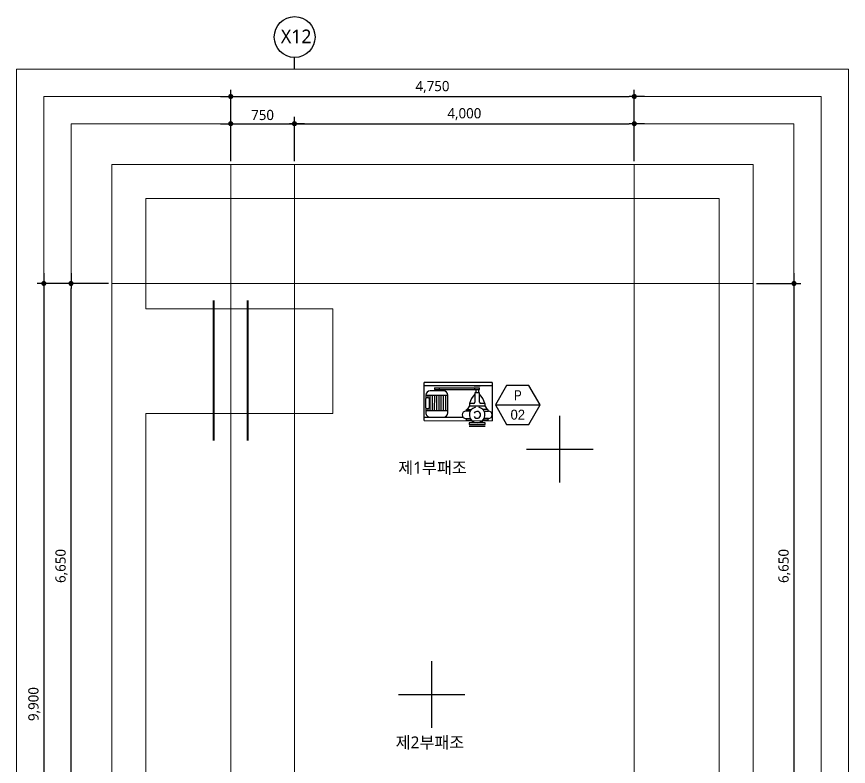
# Model space of a CAD drawing. Header units: millimetres. Extents: x 169673 to 334584, y 156879 to 224061.
# Drawn here: x 272015 to 281805, y 166077 to 174900 of the extents above; entities that cross this region are included whole.
import ezdxf
from ezdxf.enums import TextEntityAlignment as Align

# ---------------------------------------------------------------- set-up
doc = ezdxf.new("R2010")
doc.units = ezdxf.units.MM
doc.header["$LTSCALE"] = 40
doc.header["$MEASUREMENT"] = 0
doc.linetypes.add('CEN', pattern=[62, 60, -1, 0, -1])
doc.layers.get('0').update_dxf_attribs({"linetype": 'CONTINUOUS'})
for name, color, linetype in [('--AH-MARK', 240, 'CONTINUOUS'), ('A-DIMS', 7, 'CONTINUOUS'), ('A-XXXX-TXT2', 3, 'CONTINUOUS'), ('해성', 4, 'CONTINUOUS')]:
    doc.layers.add(name, color=color, linetype=linetype)
for name, color, linetype, lineweight in [('A-AXIS-BUBL', 7, 'CONTINUOUS', 25), ('A-AXIS-LINE', 1, 'CEN', 15), ('A-CONC-LIN1', 2, 'CONTINUOUS', 40), ('A-MKXX-NAME', 3, 'CONTINUOUS', 25)]:
    doc.layers.add(name, color=color, linetype=linetype, lineweight=lineweight)
doc.layers.add('A-XXXX-NPLT', color=144, linetype='CONTINUOUS', lineweight=15, plot=False)
doc.styles.add('HY울릉도L', font='')
doc.styles.add('돋움', font='')
doc.styles.add('맑은고딕', font='malgun.ttf')
doc.styles.get('HY울릉도L').set_extended_font_data('HYwulM')
doc.styles.get('돋움').set_extended_font_data('Dotum')
doc.dimstyles.new('CDIM', dxfattribs={"dimtxt": 3, "dimasz": 1.5, "dimexe": 2, "dimexo": 1, "dimgap": 1, "dimtad": 1, "dimdec": 0, "dimrnd": 0.5, "dimzin": 0, "dimdsep": 32, "dimlunit": 6, "dimtxsty": 'HY울릉도L', "dimblk1": '_CIDOT', "dimblk2": '_CIDOT', "dimsah": 1, "dimcen": 5.5, "dimclrd": 2, "dimclre": 2, "dimclrt": 7, "dimadec": 0, "dimazin": 0, "dimtfac": 1, "dimtdec": 0, "dimtix": 1, "dimtmove": 2, "dimatfit": 1, "dimldrblk": '_CIDOT', "dimfxl": 1, "dimtolj": 1, "dimtzin": 0, "dimlwd": -1, "dimarcsym": 0})

# ---------------------------------------------------------------- blocks, each defined once
blk = doc.blocks.new('p2')
at = {"color": 4}
for p, q in [((286677.8, 245491, 0), (286678.4, 245941, 0)), ((287478.4, 245940, 0), (286678.4, 245941, 0)), ((287478.4, 245940, 0), (287477.8, 245490, 0)), ((287478.3, 245900.3, 0), (286678.6, 245901.3, 0)), ((286906.5, 245842.4, 0), (286751.1, 245842.6, 0)), ((286800.4, 245878.2, 0), (286800.3, 245859.2, 0)), ((286800.3, 245859.2, 0), (287331.8, 245858.5, 0)), ((286800.4, 245878.2, 0), (287331.8, 245877.5, 0)), ((286814.6, 245859.2, 0), (286814.6, 245842.5, 0)), ((286843.1, 245859.1, 0), (286843.1, 245842.5, 0)), ((286857.4, 245878.1, 0), (286857.3, 245859.1, 0)), ((287268.3, 245899, 0), (287338.3, 245898.9, 0)), ((287274.8, 245858.6, 0), (287274.8, 245877.6, 0)), ((287289, 245858.6, 0), (287289, 245817.7, 0)), ((287317.5, 245858.5, 0), (287317.5, 245817.7, 0)), ((287331.8, 245858.5, 0), (287331.8, 245877.5, 0)), ((286694, 245744.2, 0), (286693.9, 245651, 0)), ((286699.2, 245790.8, 0), (286699.2, 245755.8, 0)), ((286699.2, 245790.8, 0), (286958.3, 245790.5, 0)), ((286727.4, 245759.7, 0), (286709.6, 245759.7, 0)), ((286725.1, 245759.7, 0), (286725.1, 245790.8, 0)), ((286742.8, 245650.9, 0), (286742.9, 245744.2, 0)), ((286750.8, 245610.8, 0), (286751, 245790.8, 0)), ((286776.7, 245610.8, 0), (286776.9, 245790.7, 0)), ((286802.6, 245610.7, 0), (286802.9, 245790.7, 0)), ((286828.5, 245610.7, 0), (286828.8, 245790.7, 0)), ((286854.4, 245610.7, 0), (286854.7, 245790.6, 0)), ((286880.4, 245610.6, 0), (286880.6, 245790.6, 0)), ((286906.3, 245610.6, 0), (286906.5, 245790.6, 0)), ((286932.2, 245610.6, 0), (286932.4, 245790.6, 0)), ((286958, 245583.3, 0), (286958.3, 245790.5, 0)), ((287274.7, 245817.7, 0), (287274.6, 245708.5, 0)), ((287331.7, 245817.6, 0), (287274.7, 245817.7, 0)), ((287331.6, 245708.4, 0), (287331.7, 245817.6, 0)), ((286699.1, 245639.4, 0), (286699, 245583.6, 0)), ((286709.4, 245635.4, 0), (286727.2, 245635.4, 0)), ((286724.9, 245610.8, 0), (286725, 245635.4, 0)), ((287212.8, 245665.8, 0), (287184.7, 245620.9, 0)), ((287260.3, 245694.2, 0), (287212.8, 245694.3, 0)), ((287212.8, 245694.3, 0), (287212.8, 245665.8, 0)), ((287212.8, 245665.8, 0), (287303, 245665.7, 0)), ((287303, 245665.7, 0), (287393.3, 245665.6, 0)), ((287393.3, 245694.1, 0), (287345.8, 245694.1, 0)), ((287393.3, 245694.1, 0), (287393.3, 245665.6, 0)), ((287393.3, 245665.6, 0), (287421.3, 245620.6, 0)), ((286699, 245610.9, 0), (286958.1, 245610.5, 0)), ((287221.5, 245601.8, 0), (287170, 245601.9, 0)), ((287184.7, 245620.9, 0), (287234.8, 245620.8, 0)), ((287421.3, 245620.6, 0), (287371.2, 245620.6, 0)), ((287384.4, 245601.6, 0), (287435.9, 245601.6, 0)), ((286677.8, 245491, 0), (287477.8, 245490, 0)), ((286678.1, 245531.8, 0), (287138.2, 245531.3, 0)), ((286750.7, 245531.7, 0), (286906.2, 245531.5, 0)), ((287169.9, 245516.4, 0), (287221.4, 245516.3, 0)), ((287184.5, 245497.4, 0), (287234.6, 245497.3, 0)), ((287395.3, 245463.9, 0), (287210.3, 245464.1, 0)), ((287210.3, 245464.1, 0), (287210.3, 245445.4, 0)), ((287210.3, 245445.4, 0), (287395.3, 245445.1, 0)), ((287242.8, 245489.3, 0), (287242.8, 245464.1, 0)), ((287362.8, 245489.2, 0), (287362.8, 245463.9, 0)), ((287421.2, 245497.1, 0), (287371, 245497.2, 0)), ((287435.8, 245516.1, 0), (287384.3, 245516.1, 0)), ((287395.3, 245445.1, 0), (287395.3, 245463.9, 0)), ((287210.3, 245427.4, 0), (287395.3, 245427.1, 0))]:
    blk.add_line(p, q, dxfattribs=at)
for centre, radius, start, end in [((286751, 245790.8, 0), 51.8, 89.93111, 179.93111), ((286906.5, 245790.6, 0), 51.8, 359.93111, 89.93111), ((286709.5, 245744.2, 0), 15.5, 89.93111, 179.93111), ((286727.3, 245744.2, 0), 15.5, 359.93111, 89.93111), ((287491.3, 245609.1, 0), 291.2, 138.05303, 162.98857), ((287114.7, 245609.6, 0), 291.2, 16.87365, 41.80919), ((286709.4, 245650.9, 0), 15.5, 179.93111, 269.93111), ((286727.2, 245650.9, 0), 15.5, 269.93111, 359.93111), ((287302.9, 245559, 0), 92, 102.48697, 77.37525), ((287260.4, 245708.5, 0), 14.2, 269.93111, 359.93111), ((287345.8, 245708.4, 0), 14.2, 179.93111, 269.93111), ((286750.8, 245583.5, 0), 51.8, 179.93111, 269.93111), ((286906.2, 245583.3, 0), 51.8, 269.93111, 359.93111), ((287169.9, 245559.1, 0), 42.7, 89.93111, 269.93111), ((287187.5, 245603.5, 0), 17.6, 99.29513, 185.23318), ((287302.9, 245559, 0), 40, 209.86222, 149.86222), ((287418.4, 245603.2, 0), 17.6, 354.62904, 80.56709), ((287435.9, 245558.8, 0), 42.7, 269.93111, 89.93111), ((287187.4, 245514.7, 0), 17.6, 174.62904, 260.56709), ((287418.3, 245514.5, 0), 17.6, 279.29513, 5.23318)]:
    blk.add_arc(centre, radius, start, end, dxfattribs=at)
blk = doc.blocks.new('장비번호')
at = {"layer": '해성', "color": 1}
blk.add_line((76659, -138013), (77674, -138013), dxfattribs=at)
blk.add_lwpolyline([(76913, -137573), (76659, -138013), (76913, -138453), (77420, -138453), (77674, -138013), (77420, -137573)], close=True, dxfattribs=at)
blk = doc.blocks.new('_CIDOT')
at = {"color": 0, "linetype": 'ByBlock'}
blk.add_line((2, 0), (-1, 0), dxfattribs=at)
at = {"color": 0, "linetype": 'ByBlock', "const_width": 0.5}
blk.add_lwpolyline([(-0.25, 0, 1), (0.25, 0, 1)], format="xyb", close=True, dxfattribs=at)
blk = doc.blocks.new('*D100')
at = {"layer": 'A-DIMS', "lineweight": -2, "transparency": 16777216}
for p, q in [((274535, 173200), (274535, 174040)), ((279285, 173200), (279285, 174040))]:
    blk.add_line(p, q, dxfattribs=at)
at = {"layer": 'A-DIMS', "transparency": 16777216}
blk.add_line((274595, 173960), (279225, 173960), dxfattribs=at)
at = {"layer": 'A-DIMS', "transparency": 16777216, "xscale": 60, "yscale": 60, "zscale": 60, "rotation": 180}
blk.add_blockref('_CIDOT', (274535, 173960), dxfattribs=at)
at = {"layer": 'A-DIMS', "transparency": 16777216, "xscale": 60, "yscale": 60, "zscale": 60}
blk.add_blockref('_CIDOT', (279285, 173960), dxfattribs=at)
at = {"layer": 'A-DIMS', "color": 3, "transparency": 16777216, "insert": (276910, 174072.1), "char_height": 120, "attachment_point": 5, "style": '맑은고딕'}
blk.add_mtext('\\A1;4,750', dxfattribs=at)
blk = doc.blocks.new('*D101')
at = {"layer": 'A-DIMS', "lineweight": -2, "transparency": 16777216}
for p, q in [((273095, 171760), (272575, 171760)), ((273095, 165110), (272575, 165110))]:
    blk.add_line(p, q, dxfattribs=at)
at = {"layer": 'A-DIMS', "transparency": 16777216}
blk.add_line((272655, 165170), (272655, 171700), dxfattribs=at)
at = {"layer": 'A-DIMS', "transparency": 16777216, "xscale": 60, "yscale": 60, "zscale": 60}
for p, rotation in [((272655, 171760), 90), ((272655, 165110), 270)]:
    blk.add_blockref('_CIDOT', p, dxfattribs=dict(at, rotation=rotation))
at = {"layer": 'A-DIMS', "color": 3, "transparency": 16777216, "insert": (272542.9, 168435), "char_height": 120, "attachment_point": 5, "rotation": 90, "style": '맑은고딕'}
blk.add_mtext('\\A1;6,650', dxfattribs=at)
blk = doc.blocks.new('*D102')
at = {"layer": 'A-DIMS', "lineweight": -2, "transparency": 16777216}
for p, q in [((274535, 173200), (274535, 173720)), ((275285, 173200), (275285, 173720))]:
    blk.add_line(p, q, dxfattribs=at)
at = {"layer": 'A-DIMS', "transparency": 16777216}
blk.add_line((274595, 173640), (275225, 173640), dxfattribs=at)
at = {"layer": 'A-DIMS', "transparency": 16777216, "xscale": 60, "yscale": 60, "zscale": 60, "rotation": 180}
blk.add_blockref('_CIDOT', (274535, 173640), dxfattribs=at)
at = {"layer": 'A-DIMS', "transparency": 16777216, "xscale": 60, "yscale": 60, "zscale": 60}
blk.add_blockref('_CIDOT', (275285, 173640), dxfattribs=at)
at = {"layer": 'A-DIMS', "color": 3, "transparency": 16777216, "insert": (274910, 173742), "char_height": 120, "attachment_point": 5, "style": '맑은고딕'}
blk.add_mtext('\\A1;750', dxfattribs=at)
blk = doc.blocks.new('*D103')
at = {"layer": 'A-DIMS', "lineweight": -2, "transparency": 16777216}
for p, q in [((275285, 173200), (275285, 173720)), ((279285, 173200), (279285, 173720))]:
    blk.add_line(p, q, dxfattribs=at)
at = {"layer": 'A-DIMS', "transparency": 16777216}
blk.add_line((275345, 173640), (279225, 173640), dxfattribs=at)
at = {"layer": 'A-DIMS', "transparency": 16777216, "xscale": 60, "yscale": 60, "zscale": 60, "rotation": 180}
blk.add_blockref('_CIDOT', (275285, 173640), dxfattribs=at)
at = {"layer": 'A-DIMS', "transparency": 16777216, "xscale": 60, "yscale": 60, "zscale": 60}
blk.add_blockref('_CIDOT', (279285, 173640), dxfattribs=at)
at = {"layer": 'A-DIMS', "color": 3, "transparency": 16777216, "insert": (277285, 173752.1), "char_height": 120, "attachment_point": 5, "style": '맑은고딕'}
blk.add_mtext('\\A1;4,000', dxfattribs=at)
blk = doc.blocks.new('*D105')
at = {"layer": 'A-DIMS', "lineweight": -2, "transparency": 16777216}
for p, q in [((273095, 171760), (272255, 171760)), ((273095, 161860), (272255, 161860))]:
    blk.add_line(p, q, dxfattribs=at)
at = {"layer": 'A-DIMS', "transparency": 16777216}
blk.add_line((272335, 171700), (272335, 161920), dxfattribs=at)
at = {"layer": 'A-DIMS', "transparency": 16777216, "xscale": 60, "yscale": 60, "zscale": 60}
for p, rotation in [((272335, 171760), 90), ((272335, 161860), 270)]:
    blk.add_blockref('_CIDOT', p, dxfattribs=dict(at, rotation=rotation))
at = {"layer": 'A-DIMS', "color": 3, "transparency": 16777216, "insert": (272222.9, 166810), "char_height": 120, "attachment_point": 5, "rotation": 90, "style": '맑은고딕'}
blk.add_mtext('\\A1;9,900', dxfattribs=at)
blk = doc.blocks.new('*D117')
at = {"layer": 'A-DIMS', "lineweight": -2, "transparency": 16777216}
for p, q in [((280725, 171760), (281245, 171760)), ((280725, 165110), (281245, 165110))]:
    blk.add_line(p, q, dxfattribs=at)
at = {"layer": 'A-DIMS', "transparency": 16777216}
blk.add_line((281165, 171700), (281165, 165170), dxfattribs=at)
at = {"layer": 'A-DIMS', "transparency": 16777216, "xscale": 60, "yscale": 60, "zscale": 60}
for p, rotation in [((281165, 171760), 90), ((281165, 165110), 270)]:
    blk.add_blockref('_CIDOT', p, dxfattribs=dict(at, rotation=rotation))
at = {"layer": 'A-DIMS', "color": 3, "transparency": 16777216, "insert": (281052.9, 168435), "char_height": 120, "attachment_point": 5, "rotation": 90, "style": '맑은고딕'}
blk.add_mtext('\\A1;6,650', dxfattribs=at)

msp = doc.modelspace()

# ---------------------------------------------------------------- linework, layer by layer
at = {"layer": '--AH-MARK', "ltscale": 3}
for points in [[(278410, 169417.9), (278410, 170202.1)], [(278017.9, 169810), (278802.1, 169810)], [(276900.3, 166530.1), (276900.3, 167314.4)], [(276508.2, 166922.2), (277292.5, 166922.2)]]:
    msp.add_lwpolyline(points, dxfattribs=at)
at = {"layer": 'A-AXIS-BUBL', "ltscale": 0.2}
msp.add_line((275285, 174280), (275285, 174420), dxfattribs=at)
msp.add_circle((275287.4, 174660), 240, dxfattribs=at)
at = {"layer": 'A-AXIS-LINE', "ltscale": 50}
for p, q in [((274535, 173160), (274535, 160460)), ((275285, 173160), (275285, 160460)), ((279285, 160460), (279285, 173160)), ((280685, 171760), (273135, 171760))]:
    msp.add_line(p, q, dxfattribs=at)
at = {"layer": 'A-CONC-LIN1'}
for p, q in [((274335, 169910), (274335, 171560)), ((274735, 169910), (274735, 171560))]:
    msp.add_line(p, q, dxfattribs=at)
at = {"layer": 'A-XXXX-NPLT'}
for points in [[(281805, 174280), (272015, 174280), (272015, 159340), (281805, 159340)], [(281485, 173960), (272335, 173960), (272335, 159660), (281485, 159660)], [(281165, 173640), (272655, 173640), (272655, 159980), (281165, 159980)], [(280685, 173160), (273135, 173160), (273135, 160460), (280685, 160460)], [(273535, 160860), (280285, 160860), (280285, 172760), (273535, 172760), (273535, 171460), (275735, 171460), (275735, 170230), (273535, 170230)]]:
    msp.add_lwpolyline(points, close=True, dxfattribs=at)

# ---------------------------------------------------------------- block references
msp.add_blockref('p2', (-9867.2, -75345.6, 0))
at = {"layer": '해성', "color": 2, "xscale": 0.5200000000008956, "yscale": 0.5200000000008956, "zscale": 0.5200000000008956}
msp.add_blockref('장비번호', (237787.2, 242096.9), dxfattribs=at)

# ---------------------------------------------------------------- texts
at = {"layer": 'A-MKXX-NAME', "style": '맑은고딕'}
for s, p in [('제1부패조', (276910, 169591.8)), ('제2부패조', (276880, 166358.9))]:
    msp.add_text(s, height=140, dxfattribs=at).set_placement(p, align=Align.MIDDLE_CENTER)
at = {"layer": 'A-XXXX-TXT2', "ltscale": 0.2, "style": '맑은고딕'}
msp.add_text('X12', height=160, dxfattribs=at).set_placement((275305.5, 174668.8), align=Align.MIDDLE)
at = {"layer": '해성', "color": 2, "style": '돋움', "width": 0.9}
msp.add_text('P', height=117, dxfattribs=at).set_placement((277913.8, 170444.5), align=Align.MIDDLE_CENTER)
at = {"layer": '해성', "color": 2, "style": '돋움'}
msp.add_text('02', height=117, dxfattribs=at).set_placement((277913.8, 170215.9), align=Align.MIDDLE_CENTER)

# ---------------------------------------------------------------- dimensions: what is measured, and where the dimension line sits
at = {"layer": 'A-DIMS'}
for base, p1, p2, picture, middle in [((279285, 173960), (274535, 173160), (279285, 173160), '*D100', (276910, 174072.1)), ((275285, 173640), (274535, 173160), (275285, 173160), '*D102', (274910, 173742)), ((279285, 173640), (275285, 173160), (279285, 173160), '*D103', (277285, 173752.1))]:
    dim = msp.add_linear_dim(base=base, p1=p1, p2=p2, dimstyle='CDIM', override={"dimscale": 40, "dimtxsty": '맑은고딕', "dimclrd": 256, "dimclre": 256, "dimclrt": 3}, dxfattribs=at)
    dim.commit()
    dim.dimension.update_dxf_attribs({"geometry": picture, "text_midpoint": middle})
for base, p1, p2, angle, picture, middle in [((272335, 161860), (273135, 171760), (273135, 161860), 90, '*D105', (272222.9, 166810)), ((272655, 171760), (273135, 165110), (273135, 171760), 270, '*D101', (272542.9, 168435)), ((281165, 165110), (280685, 171760), (280685, 165110), 90, '*D117', (281052.9, 168435))]:
    dim = msp.add_linear_dim(base=base, p1=p1, p2=p2, angle=angle, dimstyle='CDIM', override={"dimscale": 40, "dimtxsty": '맑은고딕', "dimclrd": 256, "dimclre": 256, "dimclrt": 3}, dxfattribs=at)
    dim.commit()
    dim.dimension.update_dxf_attribs({"geometry": picture, "text_midpoint": middle})

doc.saveas('drawing.dxf')
